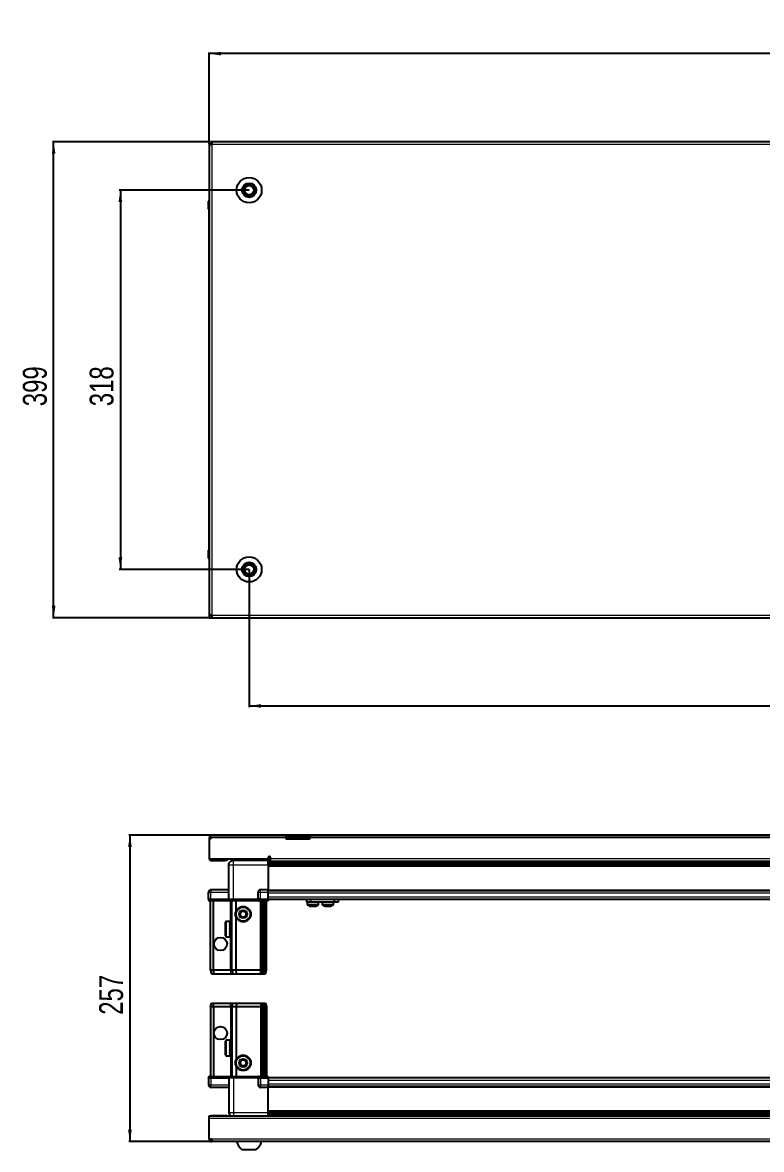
# Model space of a CAD drawing. Header units: millimetres. Extents: x 1415 to 4204, y 531 to 1485.
# Drawn here: x 1415 to 2035, y 531 to 1476 of the extents above; entities that cross this region are included whole.
import ezdxf

# ---------------------------------------------------------------- set-up
doc = ezdxf.new("R2010")
doc.units = ezdxf.units.MM
doc.layers.add('FORMAT', color=7, linetype='Continuous')
doc.styles.add('SLDTEXTSTYLE0', font='TXT', dxfattribs={"width": 0.75})
doc.dimstyles.new('SLDDIMSTYLE0', dxfattribs={"dimtxt": 20, "dimasz": 10, "dimexe": 0, "dimexo": 0.0625, "dimgap": 5, "dimtad": 2, "dimdec": 1, "dimrnd": 1e-09, "dimzin": 12, "dimdsep": 46, "dimtxsty": 'SLDTEXTSTYLE0', "dimsah": 1, "dimcen": 0.09, "dimadec": 0, "dimazin": 3, "dimtfac": 1, "dimtofl": 0, "dimtmove": 0, "dimatfit": 3, "dimfxl": 0, "dimfrac": 2, "dimtolj": 1, "dimtzin": 12, "dimarcsym": 0})

# ---------------------------------------------------------------- blocks, each defined once
blk = doc.blocks.new('_D')
at = {"layer": 'FORMAT'}
for p, q in [((1571.31, 1375.82), (1439.82, 1375.82)), ((1440.82, 976.82), (1440.82, 1375.82)), ((1571.31, 976.82), (1439.82, 976.82))]:
    blk.add_line(p, q, dxfattribs=at)
for points in [[(1440.82, 1375.82), (1439.28, 1365.82), (1442.36, 1365.82)], [(1440.82, 976.82), (1442.36, 986.82), (1439.28, 986.82)]]:
    blk.add_solid(points, dxfattribs=at)
at = {"layer": 'FORMAT', "insert": (1415.04, 1154.16), "char_height": 20, "attachment_point": 1, "rotation": 90, "style": 'SLDTEXTSTYLE0'}
blk.add_mtext('399', dxfattribs=at)
blk = doc.blocks.new('_D_1')
at = {"layer": 'FORMAT'}
for p, q in [((1571.32, 1375.83), (1571.32, 1450.82)), ((2570.32, 1449.82), (1571.32, 1449.82)), ((2570.32, 1375.83), (2570.32, 1450.82))]:
    blk.add_line(p, q, dxfattribs=at)
for points in [[(1571.32, 1449.82), (1581.32, 1448.28), (1581.32, 1451.36)], [(2570.32, 1449.82), (2560.32, 1451.36), (2560.32, 1448.28)]]:
    blk.add_solid(points, dxfattribs=at)
at = {"layer": 'FORMAT', "insert": (2048.65, 1475.6), "char_height": 20, "attachment_point": 1, "style": 'SLDTEXTSTYLE0'}
blk.add_mtext('999', dxfattribs=at)
blk = doc.blocks.new('_D_2')
at = {"layer": 'FORMAT'}
for p, q in [((1604.82, 1017.31), (1604.82, 901.82)), ((2536.82, 1017.31), (2536.82, 901.82)), ((1604.82, 902.82), (2536.82, 902.82))]:
    blk.add_line(p, q, dxfattribs=at)
for points in [[(1604.82, 902.82), (1614.82, 901.28), (1614.82, 904.36)], [(2536.82, 902.82), (2526.82, 904.36), (2526.82, 901.28)]]:
    blk.add_solid(points, dxfattribs=at)
at = {"layer": 'FORMAT', "insert": (2048.65, 928.6), "char_height": 20, "attachment_point": 1, "style": 'SLDTEXTSTYLE0'}
blk.add_mtext('932', dxfattribs=at)
blk = doc.blocks.new('_D_4')
at = {"layer": 'FORMAT'}
for p, q in [((1604.81, 1335.32), (1495.82, 1335.32)), ((1496.82, 1335.32), (1496.82, 1017.32)), ((1604.81, 1017.32), (1495.82, 1017.32))]:
    blk.add_line(p, q, dxfattribs=at)
for points in [[(1496.82, 1335.32), (1495.28, 1325.32), (1498.36, 1325.32)], [(1496.82, 1017.32), (1498.36, 1027.32), (1495.28, 1027.32)]]:
    blk.add_solid(points, dxfattribs=at)
at = {"layer": 'FORMAT', "insert": (1471.04, 1154.16), "char_height": 20, "attachment_point": 1, "rotation": 90, "style": 'SLDTEXTSTYLE0'}
blk.add_mtext('318', dxfattribs=at)
blk = doc.blocks.new('_D_8')
at = {"layer": 'FORMAT'}
for p, q in [((2065.02, 794.51), (1503.82, 794.51)), ((1504.82, 794.51), (1504.82, 537.51)), ((1573.41, 537.51), (1503.82, 537.51))]:
    blk.add_line(p, q, dxfattribs=at)
for points in [[(1504.82, 794.51), (1503.28, 784.51), (1506.36, 784.51)], [(1504.82, 537.51), (1506.36, 547.51), (1503.28, 547.51)]]:
    blk.add_solid(points, dxfattribs=at)
at = {"layer": 'FORMAT', "insert": (1479.04, 643.85), "char_height": 20, "attachment_point": 1, "rotation": 90, "style": 'SLDTEXTSTYLE0'}
blk.add_mtext('257', dxfattribs=at)

msp = doc.modelspace()

# ---------------------------------------------------------------- linework, layer by layer
at = {"color": 7, "linetype": 'Continuous', "lineweight": 25}
for p, q in [((1573.42, 1375.82), (1571.32, 1375.82)), ((1571.32, 1374.32), (1571.32, 1375.82)), ((1571.32, 1374.32), (1573.42, 1374.32)), ((1571.32, 1374.32), (1571.32, 1373.72)), ((1571.32, 1373.72), (1571.32, 978.92)), ((1571.32, 1373.72), (1573.42, 1373.72)), ((2568.22, 1375.82), (1573.42, 1375.82)), ((1573.42, 1375.82), (1573.42, 1373.72)), ((1570.82, 1325.82), (1570.82, 1319.32)), ((1570.82, 1319.32), (1570.82, 1325.82)), ((1570.82, 1319.32), (1570.82, 1319.32)), ((1571.32, 1319.32), (1570.82, 1319.32)), ((1570.97, 1319.32), (1570.97, 1033.32)), ((1570.82, 1033.32), (1570.82, 1033.32)), ((1570.82, 1026.82), (1570.82, 1033.32)), ((1570.82, 1033.32), (1570.82, 1033.32)), ((1570.82, 1033.32), (1570.82, 1026.82)), ((1571.32, 1033.32), (1570.82, 1033.32)), ((1571.32, 1025.5), (1571.32, 1025.5)), ((1573.42, 978.92), (1571.32, 978.92)), ((1571.32, 978.92), (1571.32, 978.32)), ((1573.42, 978.32), (1571.32, 978.32)), ((1571.32, 978.32), (1571.32, 976.82)), ((1571.32, 976.82), (1573.42, 976.82)), ((1573.42, 978.92), (1573.42, 976.82)), ((1573.42, 976.82), (2568.22, 976.82)), ((1572.92, 794.21), (1635.82, 794.21)), ((1635.82, 792.11), (1635.82, 794.21)), ((1635.82, 794.21), (1645.82, 794.21)), ((1645.82, 794.21), (1655.82, 794.21)), ((1655.82, 794.21), (2485.82, 794.21)), ((1655.82, 794.21), (1655.82, 792.11)), ((1572.32, 792.11), (1571.32, 792.11)), ((1571.32, 792.11), (1571.32, 791.21)), ((1572.32, 791.21), (1571.32, 791.21)), ((1571.32, 791.21), (1571.32, 774.71)), ((1572.32, 792.11), (1572.32, 791.21)), ((1645.82, 792.71), (1635.82, 792.71)), ((1635.82, 791.21), (1635.82, 792.11)), ((1655.82, 791.21), (1635.82, 791.21)), ((1655.82, 792.71), (1645.82, 792.71)), ((1655.82, 791.21), (1655.82, 792.11)), ((1620.82, 774.71), (1620.82, 775.56)), ((1622.82, 775.56), (1622.82, 774.81)), ((1571.32, 774.71), (1620.82, 774.71)), ((1573.42, 773.21), (1584.32, 773.21)), ((1586.32, 773.21), (1584.32, 773.21)), ((1586.32, 774.71), (1586.32, 773.21)), ((1587.82, 740.71), (1587.82, 769.71)), ((1591.57, 774.71), (1591.57, 773.21)), ((1620.82, 773.21), (1591.82, 773.21)), ((1618.07, 773.21), (1618.07, 774.71)), ((1620.82, 774.71), (1620.82, 773.21)), ((1620.82, 772.56), (1644.7, 772.56)), ((2520.82, 770.77), (1620.82, 770.77)), ((2520.82, 770.74), (1620.82, 770.74)), ((1620.82, 769.71), (1620.82, 748.71)), ((1622.82, 772.71), (1622.82, 774.81)), ((1622.82, 772.71), (2058.32, 772.71)), ((1639.32, 772.71), (1639.32, 772.56)), ((1639.48, 772.71), (1639.48, 772.56)), ((1639.69, 772.71), (1639.69, 772.56)), ((1640.24, 772.71), (1640.24, 772.56)), ((1640.65, 772.71), (1640.65, 772.56)), ((1641.54, 772.71), (1641.54, 772.56)), ((1642.13, 772.71), (1642.13, 772.56)), ((1643.26, 772.71), (1643.26, 772.56)), ((1643.96, 772.71), (1643.96, 772.56)), ((1644.7, 772.56), (1645.24, 772.56)), ((1645.24, 772.71), (1645.24, 772.56)), ((1645.24, 772.56), (1645.24, 772.56)), ((1645.24, 772.56), (1645.97, 772.56)), ((1645.43, 772.71), (1645.43, 772.56)), ((1645.93, 772.71), (1645.93, 772.56)), ((1645.97, 772.56), (1645.98, 772.56)), ((1645.98, 772.71), (1645.98, 772.56)), ((1645.98, 772.56), (1646.94, 772.56)), ((1646.94, 772.56), (2494.7, 772.56)), ((1647.27, 772.71), (1647.27, 772.56)), ((1647.28, 772.71), (1647.28, 772.56)), ((1647.98, 772.71), (1647.98, 772.56)), ((1649.15, 772.71), (1649.15, 772.56)), ((1649.77, 772.71), (1649.77, 772.56)), ((1650.71, 772.71), (1650.71, 772.56)), ((1651.17, 772.71), (1651.17, 772.56)), ((1651.8, 772.71), (1651.8, 772.56)), ((1652.05, 772.71), (1652.05, 772.56)), ((1652.29, 772.71), (1652.29, 772.56)), ((1652.32, 772.71), (1652.32, 772.56)), ((1570.82, 740.71), (1570.82, 746.71)), ((1587.82, 748.71), (1572.82, 748.71)), ((1612.32, 740.71), (1612.32, 746.71)), ((1620.82, 748.71), (1614.32, 748.71)), ((1620.82, 746.71), (1620.82, 748.71)), ((1620.82, 748.06), (2520.82, 748.06)), ((1620.82, 740.71), (1620.82, 746.71)), ((1570.82, 740.71), (1570.82, 740.38)), ((1572.82, 740.71), (1570.82, 740.71)), ((1570.82, 740.71), (1570.82, 740.38)), ((1570.82, 740.71), (1570.82, 740.71)), ((1570.82, 740.38), (1571.32, 739.51)), ((1570.82, 740.38), (1571.32, 739.51)), ((1571.32, 739.51), (1572.82, 739.51)), ((1572.32, 681.21), (1572.32, 739.51)), ((1572.82, 740.71), (1587.62, 740.71)), ((1587.62, 739.51), (1572.82, 739.51)), ((1574.82, 681.21), (1574.82, 739.51)), ((1587.62, 740.71), (1587.82, 740.71)), ((1587.82, 739.51), (1587.62, 739.51)), ((1587.82, 740.71), (1587.82, 739.51)), ((1587.82, 740.71), (1591.82, 740.71)), ((1591.82, 739.51), (1587.82, 739.51)), ((1590.32, 681.21), (1590.32, 739.51)), ((1591.82, 740.71), (1612.12, 740.71)), ((1612.12, 739.51), (1591.82, 739.51)), ((1593.82, 730.71), (1593.82, 739.51)), ((1612.12, 740.71), (1612.32, 740.71)), ((1612.32, 739.51), (1612.12, 739.51)), ((1612.32, 740.71), (1612.32, 739.51)), ((1614.32, 740.71), (1612.32, 740.71)), ((1612.32, 740.71), (1614.32, 740.71)), ((1612.32, 739.51), (1613, 739.51)), ((1620.82, 739.51), (1613, 739.51)), ((1614.32, 740.71), (1620.82, 740.71)), ((1614.32, 740.38), (1620.82, 740.38)), ((1615.32, 681.21), (1615.32, 739.51)), ((1616.32, 681.21), (1616.32, 739.51)), ((1617.82, 681.21), (1617.82, 739.51)), ((1619.32, 681.21), (1619.32, 739.51)), ((1620.82, 740.86), (2520.82, 740.86)), ((1620.82, 740.71), (1620.82, 740.38)), ((1620.82, 740.38), (1620.82, 739.51)), ((1653.27, 738.36), (1653.27, 740.86)), ((1656.27, 738.36), (1653.27, 738.36)), ((1653.62, 738.36), (1653.62, 736.46)), ((1656.27, 740.86), (1656.27, 738.36)), ((1676.47, 738.36), (1656.27, 738.36)), ((1663.12, 736.46), (1663.12, 738.36)), ((1666.07, 738.36), (1666.07, 736.46)), ((1666.12, 738.36), (1666.12, 736.46)), ((1675.62, 736.46), (1675.62, 738.36)), ((1676.47, 738.36), (1676.47, 740.86)), ((1679.47, 738.36), (1676.47, 738.36)), ((1679.47, 740.86), (1679.47, 738.36)), ((1585.12, 710.01), (1585.12, 721.41)), ((1588.82, 722.21), (1585.92, 722.21)), ((1588.32, 722.12), (1588.82, 722.12)), ((1588.32, 722.12), (1588.32, 721.95)), ((1588.32, 721.95), (1588.82, 721.95)), ((1588.32, 721.47), (1588.82, 721.47)), ((1588.32, 721.47), (1588.32, 721.09)), ((1588.32, 721.09), (1588.82, 721.09)), ((1588.32, 720.25), (1588.82, 720.25)), ((1588.32, 720.25), (1588.32, 719.69)), ((1588.32, 719.69), (1588.82, 719.69)), ((1588.32, 718.59), (1588.82, 718.59)), ((1588.32, 718.59), (1588.32, 717.91)), ((1588.82, 722.12), (1588.82, 722.21)), ((1588.82, 721.95), (1588.82, 722.12)), ((1588.82, 721.47), (1588.82, 721.95)), ((1588.82, 721.09), (1588.82, 721.47)), ((1588.82, 720.25), (1588.82, 721.09)), ((1588.82, 719.69), (1588.82, 720.25)), ((1588.92, 720.11), (1588.82, 720.11)), ((1588.82, 718.59), (1588.82, 719.69)), ((1588.82, 717.91), (1588.82, 718.59)), ((1588.92, 718.6), (1588.92, 720.11)), ((1588.92, 711.31), (1588.92, 718.6)), ((1590.32, 719.71), (1589.32, 719.71)), ((1593.82, 681.21), (1593.82, 725.71)), ((1585.92, 709.21), (1588.82, 709.21)), ((1588.32, 717.91), (1588.82, 717.91)), ((1588.32, 716.65), (1588.82, 716.65)), ((1588.32, 716.65), (1588.32, 715.91)), ((1588.32, 716.35), (1588.82, 716.35)), ((1588.32, 715.91), (1588.82, 715.91)), ((1588.32, 714.61), (1588.82, 714.61)), ((1588.32, 714.61), (1588.32, 713.89)), ((1588.32, 714.48), (1588.82, 714.48)), ((1588.32, 713.89), (1588.82, 713.89)), ((1588.32, 712.69), (1588.82, 712.69)), ((1588.32, 712.69), (1588.32, 712.06)), ((1588.32, 712.06), (1588.82, 712.06)), ((1588.32, 711.06), (1588.82, 711.06)), ((1588.32, 711.06), (1588.32, 710.57)), ((1588.32, 710.57), (1588.82, 710.57)), ((1588.32, 709.88), (1588.82, 709.88)), ((1588.32, 709.88), (1588.32, 709.6)), ((1588.32, 709.6), (1588.82, 709.6)), ((1588.32, 709.28), (1588.82, 709.28)), ((1588.32, 709.28), (1588.32, 709.22)), ((1588.32, 709.22), (1588.82, 709.22)), ((1588.82, 716.65), (1588.82, 717.91)), ((1588.82, 716.35), (1588.82, 716.65)), ((1588.82, 714.61), (1588.82, 715.91)), ((1588.82, 713.89), (1588.82, 714.48)), ((1588.82, 712.69), (1588.82, 713.89)), ((1588.82, 712.06), (1588.82, 712.69)), ((1588.82, 711.06), (1588.82, 712.06)), ((1588.82, 711.31), (1588.92, 711.31)), ((1588.82, 710.57), (1588.82, 711.06)), ((1588.82, 709.88), (1588.82, 710.57)), ((1588.82, 709.6), (1588.82, 709.88)), ((1588.82, 709.28), (1588.82, 709.6)), ((1588.82, 709.22), (1588.82, 709.28)), ((1588.82, 709.21), (1588.82, 709.22)), ((1589.32, 711.71), (1590.32, 711.71)), ((1572.32, 681.21), (1573.12, 678.21)), ((1574.82, 681.21), (1572.32, 681.21)), ((1574.82, 681.21), (1574.97, 678.21)), ((1589.32, 681.21), (1574.82, 681.21)), ((1590.32, 681.21), (1589.32, 681.21)), ((1593.82, 681.21), (1590.32, 681.21)), ((1590.32, 681.21), (1591.12, 678.21)), ((1614.32, 681.21), (1593.82, 681.21)), ((1594.15, 678.21), (1593.82, 681.21)), ((1615.32, 681.21), (1614.32, 681.21)), ((1616.32, 681.21), (1615.32, 681.21)), ((1616.12, 678.21), (1615.32, 681.21)), ((1617.82, 681.21), (1616.32, 681.21)), ((1616.86, 678.21), (1616.32, 681.21)), ((1617.36, 678.21), (1617.82, 681.21)), ((1619.32, 681.21), (1617.82, 681.21)), ((1618.52, 678.21), (1619.32, 681.21)), ((1573.12, 678.21), (1574.97, 678.21)), ((1574.97, 678.21), (1589.32, 678.21)), ((1589.32, 678.21), (1591.12, 678.21)), ((1591.12, 678.21), (1594.15, 678.21)), ((1594.15, 678.21), (1614.32, 678.21)), ((1614.32, 678.21), (1616.12, 678.21)), ((1616.12, 678.21), (1616.86, 678.21)), ((1616.86, 678.21), (1617.36, 678.21)), ((1617.36, 678.21), (1618.52, 678.21)), ((1572.32, 650.51), (1573.12, 653.51)), ((1573.12, 653.51), (1574.97, 653.51)), ((1574.82, 650.51), (1574.97, 653.51)), ((1574.97, 653.51), (1589.32, 653.51)), ((1589.32, 653.51), (1591.12, 653.51)), ((1590.32, 650.51), (1591.12, 653.51)), ((1591.12, 653.51), (1594.15, 653.51)), ((1594.15, 653.51), (1593.82, 650.51)), ((1594.15, 653.51), (1614.32, 653.51)), ((1614.32, 653.51), (1616.12, 653.51)), ((1616.12, 653.51), (1615.32, 650.51)), ((1616.12, 653.51), (1616.86, 653.51)), ((1616.86, 653.51), (1616.32, 650.51)), ((1616.86, 653.51), (1617.36, 653.51)), ((1617.36, 653.51), (1618.52, 653.51)), ((1617.36, 653.51), (1617.82, 650.51)), ((1618.52, 653.51), (1619.32, 650.51)), ((1572.32, 650.51), (1572.32, 592.21)), ((1574.82, 650.51), (1572.32, 650.51)), ((1589.32, 650.51), (1574.82, 650.51)), ((1574.82, 650.51), (1574.82, 592.21)), ((1590.32, 650.51), (1589.32, 650.51)), ((1593.82, 650.51), (1590.32, 650.51)), ((1590.32, 650.51), (1590.32, 592.21)), ((1593.82, 650.51), (1593.82, 606.01)), ((1614.32, 650.51), (1593.82, 650.51)), ((1615.32, 650.51), (1614.32, 650.51)), ((1616.32, 650.51), (1615.32, 650.51)), ((1615.32, 650.51), (1615.32, 592.21)), ((1617.82, 650.51), (1616.32, 650.51)), ((1616.32, 650.51), (1616.32, 592.21)), ((1619.32, 650.51), (1617.82, 650.51)), ((1617.82, 650.51), (1617.82, 592.21)), ((1619.32, 650.51), (1619.32, 592.21)), ((1585.12, 610.31), (1585.12, 621.71)), ((1588.32, 622.51), (1585.92, 622.51)), ((1588.32, 622.51), (1588.32, 622.51)), ((1588.32, 622.51), (1588.82, 622.51)), ((1588.32, 622.32), (1588.82, 622.32)), ((1588.32, 622.32), (1588.32, 622.1)), ((1588.32, 622.1), (1588.82, 622.1)), ((1588.32, 621.53), (1588.82, 621.53)), ((1588.32, 621.53), (1588.32, 621.1)), ((1588.32, 621.1), (1588.82, 621.1)), ((1588.32, 620.19), (1588.82, 620.19)), ((1588.32, 620.19), (1588.32, 619.6)), ((1588.32, 619.6), (1588.82, 619.6)), ((1588.32, 618.45), (1588.82, 618.45)), ((1588.32, 618.45), (1588.32, 617.75)), ((1588.32, 617.75), (1588.82, 617.75)), ((1588.32, 616.47), (1588.82, 616.47)), ((1588.32, 616.47), (1588.32, 615.73)), ((1588.32, 616.32), (1588.82, 616.32)), ((1588.32, 615.82), (1588.82, 615.82)), ((1588.32, 615.73), (1588.82, 615.73)), ((1588.32, 614.44), (1588.82, 614.44)), ((1588.32, 614.44), (1588.32, 613.74)), ((1588.82, 622.32), (1588.82, 622.51)), ((1588.82, 622.1), (1588.82, 622.32)), ((1588.82, 621.53), (1588.82, 622.1)), ((1588.82, 621.1), (1588.82, 621.53)), ((1588.82, 620.19), (1588.82, 621.1)), ((1588.92, 620.41), (1588.82, 620.41)), ((1588.82, 619.6), (1588.82, 620.19)), ((1588.82, 618.45), (1588.82, 619.6)), ((1588.82, 617.75), (1588.82, 618.45)), ((1588.82, 616.47), (1588.82, 617.75)), ((1588.82, 616.32), (1588.82, 616.47)), ((1588.82, 615.73), (1588.82, 615.82)), ((1588.82, 614.44), (1588.82, 615.73)), ((1588.82, 613.74), (1588.82, 614.44)), ((1588.92, 611.61), (1588.92, 620.41)), ((1590.32, 620.01), (1589.32, 620.01)), ((1585.92, 609.51), (1588.32, 609.51)), ((1588.32, 613.74), (1588.82, 613.74)), ((1588.32, 612.57), (1588.82, 612.57)), ((1588.32, 612.57), (1588.32, 611.97)), ((1588.32, 611.97), (1588.82, 611.97)), ((1588.32, 611.03), (1588.82, 611.03)), ((1588.32, 611.03), (1588.32, 610.59)), ((1588.32, 610.59), (1588.82, 610.59)), ((1588.32, 609.99), (1588.82, 609.99)), ((1588.32, 609.99), (1588.32, 609.75)), ((1588.32, 609.75), (1588.82, 609.75)), ((1588.32, 609.53), (1588.82, 609.53)), ((1588.32, 609.53), (1588.32, 609.51)), ((1588.32, 609.52), (1588.82, 609.52)), ((1588.82, 612.57), (1588.82, 613.74)), ((1588.82, 611.97), (1588.82, 612.57)), ((1588.82, 611.03), (1588.82, 611.97)), ((1588.82, 611.61), (1588.92, 611.61)), ((1588.82, 610.59), (1588.82, 611.03)), ((1588.82, 609.99), (1588.82, 610.59)), ((1588.82, 609.75), (1588.82, 609.99)), ((1588.82, 609.53), (1588.82, 609.75)), ((1588.82, 609.52), (1588.82, 609.53)), ((1589.32, 612.01), (1590.32, 612.01)), ((1593.82, 601.01), (1593.82, 592.21)), ((1571.32, 592.21), (1570.82, 591.35)), ((1570.82, 591.01), (1570.82, 591.35)), ((1570.82, 591.01), (1572.82, 591.01)), ((1570.82, 591.01), (1570.82, 585.01)), ((1572.82, 592.21), (1571.32, 592.21)), ((1572.82, 592.21), (1587.62, 592.21)), ((1587.62, 591.01), (1572.82, 591.01)), ((1572.82, 591.01), (1587.62, 591.01)), ((1587.62, 592.21), (1587.82, 592.21)), ((1587.82, 591.01), (1587.62, 591.01)), ((1587.82, 591.01), (1587.82, 592.21)), ((1587.82, 592.21), (1591.82, 592.21)), ((1591.82, 591.01), (1587.82, 591.01)), ((1587.82, 591.01), (1587.82, 562.01)), ((1591.82, 592.21), (1612.12, 592.21)), ((1612.12, 591.01), (1591.82, 591.01)), ((1612.12, 592.21), (1612.32, 592.21)), ((1612.32, 591.01), (1612.12, 591.01)), ((1612.32, 591.01), (1612.32, 592.21)), ((1613, 592.21), (1612.32, 592.21)), ((1612.32, 591.01), (1614.32, 591.01)), ((1612.32, 591.01), (1612.32, 585.01)), ((1613, 592.21), (1620.82, 592.21)), ((1620.82, 591.35), (1614.32, 591.35)), ((1620.82, 591.01), (1614.32, 591.01)), ((1614.32, 591.01), (1620.82, 591.01)), ((1620.82, 592.21), (1620.82, 591.35)), ((1620.82, 591.35), (1620.82, 591.35)), ((1620.82, 591.01), (1620.82, 591.35)), ((1620.82, 591.01), (1620.82, 591.01)), ((1620.82, 591.01), (1620.82, 585.01)), ((2520.82, 590.86), (1620.82, 590.86)), ((1587.82, 583.01), (1572.82, 583.01)), ((1620.82, 583.01), (1614.32, 583.01)), ((1620.82, 585.01), (1620.82, 583.01)), ((2520.82, 583.66), (1620.82, 583.66)), ((1620.82, 562.01), (1620.82, 583.01)), ((1571.32, 559.01), (2570.32, 559.01)), ((1571.32, 556.91), (1571.32, 559.01)), ((1586.32, 559.11), (1573.42, 559.11)), ((1586.32, 559.11), (1586.32, 559.01)), ((1620.67, 559.01), (1620.67, 562.01)), ((1620.82, 560.99), (2520.82, 560.99)), ((1620.82, 560.96), (2520.82, 560.96)), ((1644.7, 559.16), (1620.82, 559.16)), ((1639.32, 559.01), (1639.32, 559.16)), ((1639.36, 559.01), (1639.36, 559.16)), ((1639.63, 559.01), (1639.63, 559.16)), ((1639.89, 559.01), (1639.89, 559.16)), ((1640.54, 559.01), (1640.54, 559.16)), ((1641.01, 559.01), (1641.01, 559.16)), ((1641.97, 559.01), (1641.97, 559.16)), ((1642.59, 559.01), (1642.59, 559.16)), ((1643.78, 559.01), (1643.78, 559.16)), ((1644.44, 559.01), (1644.44, 559.16)), ((1644.49, 559.01), (1644.49, 559.16)), ((1645.79, 559.16), (1644.7, 559.16)), ((1645.79, 559.01), (1645.79, 559.16)), ((1645.79, 559.16), (1645.79, 559.16)), ((1646.52, 559.16), (1645.79, 559.16)), ((1645.8, 559.01), (1645.8, 559.16)), ((1646.3, 559.01), (1646.3, 559.16)), ((1646.52, 559.01), (1646.52, 559.16)), ((1646.94, 559.16), (1646.52, 559.16)), ((1646.52, 559.16), (1646.52, 559.16)), ((2494.7, 559.16), (1646.94, 559.16)), ((1647.8, 559.01), (1647.8, 559.16)), ((1648.49, 559.01), (1648.49, 559.16)), ((1649.61, 559.01), (1649.61, 559.16)), ((1650.19, 559.01), (1650.19, 559.16)), ((1651.06, 559.01), (1651.06, 559.16)), ((1651.46, 559.01), (1651.46, 559.16)), ((1651.99, 559.01), (1651.99, 559.16)), ((1652.18, 559.01), (1652.18, 559.16)), ((1652.32, 559.01), (1652.32, 559.16)), ((1571.32, 539.61), (1571.32, 556.91)), ((1573.42, 539.61), (1571.32, 539.61)), ((1573.42, 539.61), (1573.42, 537.51)), ((2568.22, 537.51), (1573.42, 537.51)), ((1598.82, 530.91), (1610.82, 530.91))]:
    msp.add_line(p, q, dxfattribs=at)
at = {"color": 8, "linetype": 'Continuous', "lineweight": 18}
for p, q in [((1573.42, 1373.72), (1573.42, 978.92)), ((2568.22, 1373.72), (1573.42, 1373.72)), ((1571.32, 1325.82), (1570.82, 1325.82)), ((1571.32, 1026.82), (1570.82, 1026.82)), ((1573.42, 978.92), (2568.22, 978.92)), ((1645.82, 792.71), (1645.82, 794.21)), ((1635.82, 792.11), (1572.32, 792.11)), ((2485.82, 792.11), (1655.82, 792.11)), ((1573.42, 774.71), (1573.42, 773.21)), ((1584.32, 773.21), (1584.32, 774.71)), ((1591.82, 769.71), (1620.82, 769.71)), ((1591.82, 740.71), (1591.82, 769.71)), ((1620.82, 773.21), (1622.82, 773.21)), ((2520.82, 771.98), (1620.82, 771.98)), ((1620.82, 769.53), (2520.82, 769.53)), ((2520.82, 768.12), (1620.82, 768.12)), ((1622.82, 774.81), (2058.32, 774.81)), ((1570.82, 746.71), (1572.82, 746.71)), ((1572.82, 748.71), (1572.82, 746.71)), ((1572.82, 746.71), (1587.82, 746.71)), ((1572.82, 740.71), (1572.82, 746.71)), ((1612.32, 746.71), (1614.32, 746.71)), ((1614.32, 746.71), (1614.32, 748.71)), ((1614.32, 746.71), (1620.82, 746.71)), ((1614.32, 740.71), (1614.32, 746.71)), ((1620.82, 748.71), (2520.82, 748.71)), ((1572.82, 740.71), (1572.82, 739.51)), ((1587.62, 739.51), (1587.62, 740.71)), ((1589.32, 719.71), (1589.32, 739.51)), ((1591.82, 740.71), (1591.82, 739.51)), ((1612.12, 739.51), (1612.12, 740.71)), ((1614.32, 740.71), (1614.32, 740.38)), ((1614.32, 681.21), (1614.32, 739.51)), ((1620.82, 746.06), (2520.82, 746.06)), ((1620.82, 742.86), (2520.82, 742.86)), ((1663.12, 736.46), (1653.62, 736.46)), ((1662.93, 736.09), (1653.81, 736.09)), ((1666.12, 736.46), (1666.07, 736.46)), ((1675.62, 736.46), (1666.12, 736.46)), ((1666.31, 736.09), (1666.26, 736.09)), ((1675.43, 736.09), (1666.31, 736.09)), ((1585.92, 709.21), (1585.92, 722.21)), ((1589.32, 718.34), (1589.32, 719.71)), ((1589.32, 711.71), (1589.32, 718.34)), ((1589.32, 681.21), (1589.32, 711.71)), ((1589.32, 681.21), (1589.32, 678.21)), ((1614.32, 678.21), (1614.32, 681.21)), ((1589.32, 650.51), (1589.32, 653.51)), ((1614.32, 653.51), (1614.32, 650.51)), ((1589.32, 650.51), (1589.32, 620.01)), ((1614.32, 650.51), (1614.32, 592.21)), ((1585.92, 609.51), (1585.92, 622.51)), ((1589.32, 612.01), (1589.32, 620.01)), ((1589.32, 612.01), (1589.32, 592.21)), ((1572.82, 591.01), (1572.82, 592.21)), ((1572.82, 591.01), (1572.82, 585.01)), ((1587.62, 591.01), (1587.62, 592.21)), ((1591.82, 591.01), (1591.82, 592.21)), ((1591.82, 591.01), (1591.82, 562.01)), ((1612.12, 591.01), (1612.12, 592.21)), ((1614.32, 591.01), (1614.32, 591.35)), ((1614.32, 591.01), (1614.32, 585.01)), ((1620.82, 591.01), (1620.82, 591.35)), ((2520.82, 588.86), (1620.82, 588.86)), ((1570.82, 585.01), (1572.82, 585.01)), ((1572.82, 585.01), (1587.82, 585.01)), ((1572.82, 583.01), (1572.82, 585.01)), ((1612.32, 585.01), (1614.32, 585.01)), ((1614.32, 585.01), (1620.82, 585.01)), ((1614.32, 585.01), (1614.32, 583.01)), ((2520.82, 585.66), (1620.82, 585.66)), ((2520.82, 583.01), (1620.82, 583.01)), ((1573.42, 559.01), (1573.42, 559.11)), ((1591.82, 562.01), (1620.82, 562.01)), ((1620.82, 563.61), (2520.82, 563.61)), ((2520.82, 562.2), (1620.82, 562.2)), ((1620.82, 559.75), (2520.82, 559.75)), ((2570.32, 556.91), (1571.32, 556.91)), ((2568.22, 539.61), (1573.42, 539.61))]:
    msp.add_line(p, q, dxfattribs=at)
at = {"color": 7, "linetype": 'Continuous', "lineweight": 25, "flags": 128}
msp.add_lwpolyline([(1573.42, 559.11), (1573.01, 559.07), (1572.78, 559.01)], dxfattribs=at)
at = {"color": 7, "linetype": 'Continuous', "lineweight": 25}
for centre, radius in [((1604.82, 1335.32), 10.5), ((1604.82, 1335.32), 6), ((1604.82, 1335.32), 3.9), ((1604.82, 1017.32), 10.5), ((1604.82, 1017.32), 6), ((1604.82, 1017.32), 3.9), ((1599.82, 728.21), 6.5), ((1599.82, 728.21), 3.46), ((1580.82, 703.21), 5.5), ((1580.82, 628.51), 5.5), ((1599.82, 603.51), 6.5), ((1599.82, 603.51), 3.46)]:
    msp.add_circle(centre, radius, dxfattribs=at)
at = {"color": 8, "linetype": 'Continuous', "lineweight": 18}
for centre in [(1599.82, 728.21), (1599.82, 603.51)]:
    msp.add_circle(centre, 5.7, dxfattribs=at)
at = {"color": 7, "linetype": 'Continuous', "lineweight": 25}
for centre, radius, start, end in [((1604.82, 1335.32), 4.62, 120, 180), ((1604.82, 1335.32), 4.62, 180, 240), ((1604.82, 1335.32), 4.62, 60, 120), ((1604.82, 1335.32), 4.62, 0, 60), ((1604.82, 1335.32), 4.62, 300, 0), ((1572.82, 1325.82), 2, 138.57492, 180), ((1572.82, 1325.82), 2, 138.59038, 180), ((1604.82, 1335.32), 4.62, 240, 300), ((1572.82, 1026.82), 2, 180, 221.39416), ((1604.82, 1017.32), 4.62, 120, 180), ((1604.82, 1017.32), 4.62, 60, 120), ((1604.82, 1017.32), 4.62, 0, 60), ((1604.82, 1017.32), 4.62, 180, 240), ((1604.82, 1017.32), 4.62, 240, 300), ((1604.82, 1017.32), 4.62, 300, 0), ((1621.82, 775.56), 1, 0, 180), ((1573.42, 775.31), 2.1, 196.60155, 270), ((1572.82, 746.71), 2, 90, 180), ((1614.32, 746.71), 2, 90, 180), ((1599.82, 728.21), 2.5, 134.92207, 194.92207), ((1599.82, 728.21), 2.5, 74.92207, 134.92207), ((1599.82, 728.21), 2.5, 14.92207, 74.92207), ((1599.82, 728.21), 2.5, 314.92207, 14.92207), ((1654.07, 736.46), 0.45, 180, 235.28209), ((1658.37, 742.66), 8, 235.28209, 258.9392), ((1658.37, 742.66), 8, 281.00757, 304.71791), ((1662.67, 736.46), 0.45, 304.71791, 0), ((1666.52, 736.46), 0.45, 180, 235.28209), ((1666.57, 736.46), 0.45, 180, 235.28209), ((1670.82, 742.66), 8, 235.28209, 255.8287), ((1670.87, 742.66), 8, 235.28209, 259.06255), ((1670.87, 742.66), 8, 280.87532, 304.71791), ((1675.17, 736.46), 0.45, 304.71791, 0), ((1585.92, 721.41), 0.8, 90, 180), ((1589.32, 720.11), 0.4, 180, 270), ((1599.82, 728.21), 2.5, 194.92207, 254.92207), ((1599.82, 728.21), 2.5, 254.92207, 314.92207), ((1585.92, 710.01), 0.8, 180, 270), ((1589.32, 711.31), 0.4, 90, 180), ((1585.92, 621.71), 0.8, 90, 180), ((1589.32, 620.41), 0.4, 180, 270), ((1585.92, 610.31), 0.8, 180, 270), ((1589.32, 611.61), 0.4, 90, 180), ((1599.82, 603.51), 2.5, 147.37605, 207.37605), ((1599.82, 603.51), 2.5, 87.37605, 147.37605), ((1599.82, 603.51), 2.5, 27.37605, 87.37605), ((1599.82, 603.51), 2.5, 207.37605, 267.37605), ((1599.82, 603.51), 2.5, 267.37605, 327.37605), ((1599.82, 603.51), 2.5, 327.37605, 27.37605), ((1572.82, 585.01), 2, 180, 270), ((1614.32, 585.01), 2, 180, 270), ((1573.42, 539.61), 2.1, 180, 270), ((1573.42, 539.61), 0.6, 180, 270), ((1605.84, 540.54), 11.91, 194.70035, 233.8734), ((1603.8, 540.54), 11.91, 306.1266, 345.29965)]:
    msp.add_arc(centre, radius, start, end, dxfattribs=at)
for centre, start_param, end_param in [((1614.32, 736.92), 0, 0.722734), ((1614.32, 594.81), 2.418858, 3.141593)]:
    msp.add_ellipse(centre, major_axis=(0, 3.46), ratio=0.57735, start_param=start_param, end_param=end_param, dxfattribs=at)
for points, knots in [([(1600.2, 1335.32), (1600.53, 1335.9), (1601.1, 1336.88), (1601.92, 1338.3), (1602.33, 1339.01), (1602.51, 1339.32)], [0, 0, 0, 0, 0.439131, 0.751378, 1, 1, 1, 1]), ([(1602.51, 1331.32), (1602.18, 1331.9), (1601.61, 1332.88), (1600.79, 1334.3), (1600.38, 1335.01), (1600.2, 1335.32)], [0, 0, 0, 0, 0.439131, 0.751378, 1, 1, 1, 1]), ([(1602.51, 1339.32), (1602.71, 1339.32), (1603.42, 1339.32), (1604.72, 1339.32), (1606.11, 1339.32), (1606.86, 1339.32), (1607.13, 1339.32)], [0, 0, 0, 0, 0.139329, 0.48527, 0.816356, 1, 1, 1, 1]), ([(1607.13, 1339.32), (1607.46, 1338.75), (1608.03, 1337.77), (1608.85, 1336.35), (1609.26, 1335.64), (1609.44, 1335.32)], [0, 0, 0, 0, 0.439131, 0.751378, 1, 1, 1, 1]), ([(1609.44, 1335.32), (1609.11, 1334.75), (1608.54, 1333.77), (1607.72, 1332.35), (1607.31, 1331.64), (1607.13, 1331.32)], [0, 0, 0, 0, 0.439131, 0.751378, 1, 1, 1, 1]), ([(1607.13, 1331.32), (1606.86, 1331.32), (1606.11, 1331.32), (1604.72, 1331.32), (1603.42, 1331.32), (1602.71, 1331.32), (1602.51, 1331.32)], [0, 0, 0, 0, 0.183644, 0.51473, 0.860671, 1, 1, 1, 1]), ([(1600.2, 1017.32), (1600.53, 1017.9), (1601.1, 1018.88), (1601.92, 1020.3), (1602.33, 1021.01), (1602.51, 1021.32)], [0, 0, 0, 0, 0.439131, 0.751378, 1, 1, 1, 1]), ([(1602.51, 1021.32), (1602.71, 1021.32), (1603.42, 1021.32), (1604.72, 1021.32), (1606.11, 1021.32), (1606.86, 1021.32), (1607.13, 1021.32)], [0, 0, 0, 0, 0.139329, 0.48527, 0.816356, 1, 1, 1, 1]), ([(1607.13, 1021.32), (1607.46, 1020.75), (1608.03, 1019.77), (1608.85, 1018.35), (1609.26, 1017.64), (1609.44, 1017.32)], [0, 0, 0, 0, 0.439131, 0.751378, 1, 1, 1, 1]), ([(1602.51, 1013.32), (1602.18, 1013.9), (1601.61, 1014.88), (1600.79, 1016.3), (1600.38, 1017.01), (1600.2, 1017.32)], [0, 0, 0, 0, 0.439131, 0.751378, 1, 1, 1, 1]), ([(1607.13, 1013.32), (1606.86, 1013.32), (1606.11, 1013.32), (1604.72, 1013.32), (1603.42, 1013.32), (1602.71, 1013.32), (1602.51, 1013.32)], [0, 0, 0, 0, 0.183644, 0.51473, 0.860671, 1, 1, 1, 1]), ([(1609.44, 1017.32), (1609.11, 1016.75), (1608.54, 1015.77), (1607.72, 1014.35), (1607.31, 1013.64), (1607.13, 1013.32)], [0, 0, 0, 0, 0.439131, 0.751378, 1, 1, 1, 1]), ([(1572.92, 794.12), (1572.84, 794.11), (1572.52, 794.06), (1572.03, 793.73), (1571.57, 793.19), (1571.35, 792.6), (1571.33, 792.24), (1571.32, 792.11)], [0, 0, 0, 0, 0.089262, 0.347509, 0.605751, 0.863994, 1, 1, 1, 1]), ([(1572.32, 792.11), (1572.37, 792.37), (1572.46, 792.86), (1572.59, 793.5), (1572.72, 793.97), (1572.83, 794.19), (1572.9, 794.21), (1572.92, 794.21)], [0, 0, 0, 0, 0.230255, 0.448522, 0.666786, 0.88505, 1, 1, 1, 1]), ([(1587.82, 769.71), (1587.87, 770.15), (1587.94, 770.83), (1588.38, 771.65), (1588.83, 772.21), (1589.39, 772.66), (1590.2, 773.09), (1590.88, 773.17), (1591.32, 773.21)], [0, 0, 0, 0, 0.239457, 0.368361, 0.5, 0.631639, 0.760543, 1, 1, 1, 1]), ([(1591.82, 773.21), (1591.75, 773.21), (1591.62, 773.21), (1591.46, 773.21), (1591.34, 773.21), (1591.33, 773.21), (1591.32, 773.21)], [0, 0, 0, 0, 0.249394, 0.500333, 0.750167, 1, 1, 1, 1]), ([(1620.82, 769.71), (1620.82, 770.11), (1620.82, 770.89), (1620.82, 771.94), (1620.82, 772.73), (1620.82, 773.15), (1620.82, 773.2), (1620.82, 773.21)], [0, 0, 0, 0, 0.2146939, 0.4293877, 0.6440816, 0.8587754, 1, 1, 1, 1]), ([(1597.03, 728.96), (1597.4, 729.33), (1598.08, 730.01), (1598.76, 730.69), (1599.08, 731)], [0, 0, 0, 0, 0.534686, 1, 1, 1, 1]), ([(1597.78, 726.18), (1597.69, 726.51), (1597.48, 727.3), (1597.22, 728.27), (1597.06, 728.84), (1597.03, 728.96)], [0, 0, 0, 0, 0.3629006, 0.8668753, 1, 1, 1, 1]), ([(1599.08, 731), (1599.57, 730.87), (1600.51, 730.62), (1601.43, 730.37), (1601.86, 730.25)], [0, 0, 0, 0, 0.534686, 1, 1, 1, 1]), ([(1601.86, 730.25), (1601.9, 730.13), (1602.05, 729.55), (1602.31, 728.59), (1602.52, 727.8), (1602.61, 727.46)], [0, 0, 0, 0, 0.133125, 0.637099, 1, 1, 1, 1]), ([(1656.87, 734.81), (1656.87, 734.81), (1656.87, 734.8), (1656.73, 734.84), (1656.55, 734.89), (1656.4, 734.94), (1656.33, 734.97), (1656.32, 734.98), (1656.32, 734.99), (1656.33, 734.99), (1656.35, 734.98), (1656.42, 734.97), (1656.71, 734.9), (1657.09, 734.83), (1657.51, 734.8), (1657.78, 734.82), (1657.94, 734.89), (1658.04, 734.96), (1658.11, 734.98), (1658.14, 734.99), (1658.16, 734.99), (1658.18, 734.99), (1658.22, 734.98), (1658.32, 734.95), (1658.48, 734.88), (1658.7, 734.82), (1659, 734.8), (1659.34, 734.82), (1659.65, 734.87), (1659.89, 734.92), (1660.01, 734.95), (1660.09, 734.97), (1660.14, 734.98), (1660.18, 734.98), (1660.2, 734.99), (1660.2, 734.99), (1660.2, 734.99)], [0, 0, 0, 0, 0.026098, 0.079837, 0.137205, 0.178357, 0.199039, 0.20334, 0.207689, 0.210723, 0.214544, 0.22148, 0.248602, 0.355777, 0.404897, 0.454423, 0.54605, 0.591404, 0.597119, 0.601325, 0.604382, 0.607444, 0.611991, 0.624229, 0.678519, 0.75975, 0.804305, 0.849026, 0.923625, 0.95136, 0.968708, 0.979996, 0.991142, 0.995473, 0.998845, 1, 1, 1, 1]), ([(1660.2, 734.99), (1660.21, 734.99), (1660.21, 734.99), (1660.22, 734.98), (1660.17, 734.94), (1660.03, 734.88), (1659.9, 734.82), (1659.84, 734.8), (1659.88, 734.81), (1659.9, 734.81)], [0, 0, 0, 0, 0.015183, 0.036536, 0.0957, 0.360142, 0.675239, 0.874535, 1, 1, 1, 1]), ([(1669.36, 734.81), (1669.36, 734.81), (1669.38, 734.81), (1669.24, 734.85), (1669.08, 734.92), (1668.96, 734.97), (1668.96, 734.98), (1668.96, 734.99), (1668.98, 734.99), (1669, 734.98), (1669.09, 734.96), (1669.43, 734.89), (1669.86, 734.81), (1670.29, 734.8), (1670.51, 734.83), (1670.68, 734.89), (1670.8, 734.94), (1670.88, 734.97), (1670.93, 734.98), (1670.95, 734.99), (1670.98, 734.99), (1671, 734.98), (1671.06, 734.97), (1671.19, 734.9), (1671.34, 734.83), (1671.65, 734.8), (1672.04, 734.82), (1672.42, 734.89), (1672.72, 734.96), (1672.83, 734.98), (1672.85, 734.99), (1672.86, 734.99), (1672.87, 734.99), (1672.87, 734.98), (1672.81, 734.95), (1672.63, 734.88), (1672.43, 734.82), (1672.39, 734.81), (1672.38, 734.81)], [0, 0, 0, 0, 0.028363, 0.080682, 0.138356, 0.167292, 0.170918, 0.173795, 0.176698, 0.18005, 0.186399, 0.213077, 0.319019, 0.35398, 0.399283, 0.447645, 0.482337, 0.499772, 0.503397, 0.507064, 0.509622, 0.512843, 0.51869, 0.541554, 0.631904, 0.673313, 0.715064, 0.792307, 0.830541, 0.835358, 0.838904, 0.841481, 0.844063, 0.847895, 0.858212, 0.90398, 0.972459, 1, 1, 1, 1]), ([(1600.56, 725.42), (1600.07, 725.56), (1599.13, 725.81), (1598.21, 726.06), (1597.78, 726.18)], [0, 0, 0, 0, 0.534686, 1, 1, 1, 1]), ([(1602.61, 727.46), (1602.24, 727.1), (1601.56, 726.42), (1600.88, 725.74), (1600.56, 725.42)], [0, 0, 0, 0, 0.534686, 1, 1, 1, 1]), ([(1596.94, 603.65), (1597.21, 604.08), (1597.73, 604.89), (1598.25, 605.7), (1598.49, 606.08)], [0, 0, 0, 0, 0.534686, 1, 1, 1, 1]), ([(1598.49, 606.08), (1599.01, 606.05), (1599.97, 606.01), (1600.93, 605.97), (1601.38, 605.94)], [0, 0, 0, 0, 0.534686, 1, 1, 1, 1]), ([(1601.38, 605.94), (1601.53, 605.64), (1601.91, 604.91), (1602.37, 604.02), (1602.65, 603.49), (1602.7, 603.38)], [0, 0, 0, 0, 0.362901, 0.866875, 1, 1, 1, 1]), ([(1598.26, 601.08), (1598.21, 601.19), (1597.93, 601.72), (1597.47, 602.61), (1597.09, 603.34), (1596.94, 603.65)], [0, 0, 0, 0, 0.133125, 0.637099, 1, 1, 1, 1]), ([(1601.15, 600.95), (1600.63, 600.97), (1599.67, 601.02), (1598.71, 601.06), (1598.26, 601.08)], [0, 0, 0, 0, 0.534686, 1, 1, 1, 1]), ([(1602.7, 603.38), (1602.43, 602.95), (1601.91, 602.13), (1601.39, 601.33), (1601.15, 600.95)], [0, 0, 0, 0, 0.534686, 1, 1, 1, 1]), ([(1587.82, 562.01), (1587.87, 561.57), (1587.94, 560.9), (1588.37, 560.08), (1588.83, 559.53), (1589.23, 559.17), (1589.5, 559.04), (1589.54, 559.01)], [0, 0, 0, 0, 0.3630185, 0.5584377, 0.7580039, 0.9575702, 1, 1, 1, 1]), ([(1620.82, 562.01), (1620.82, 561.62), (1620.82, 560.83), (1620.82, 559.81), (1620.82, 559.18), (1620.82, 559.02), (1620.82, 559.01)], [0, 0, 0, 0, 0.32552, 0.65104, 0.97656, 1, 1, 1, 1])]:
    msp.add_open_spline(points, degree=3, knots=knots, dxfattribs=at)
at = {"color": 8, "linetype": 'Continuous', "lineweight": 18}
for points in [[(1587.82, 769.71), (1587.88, 769.71), (1588, 769.71), (1588.93, 769.71), (1590.25, 769.71), (1591.3, 769.71), (1591.82, 769.71)], [(1587.82, 562.01), (1587.88, 562.01), (1588, 562.01), (1588.93, 562.01), (1590.25, 562.01), (1591.3, 562.01), (1591.82, 562.01)]]:
    msp.add_open_spline(points, degree=3, dxfattribs=at)
for points, knots in [([(1591.82, 769.71), (1591.82, 770.15), (1591.82, 770.83), (1591.82, 771.65), (1591.82, 772.21), (1591.82, 772.66), (1591.82, 773.09), (1591.82, 773.17), (1591.82, 773.21)], [0, 0, 0, 0, 0.239457, 0.368361, 0.5, 0.631639, 0.760543, 1, 1, 1, 1]), ([(1591.82, 562.01), (1591.82, 561.57), (1591.82, 560.9), (1591.82, 560.08), (1591.82, 559.53), (1591.82, 559.17), (1591.82, 559.04), (1591.82, 559.01)], [0, 0, 0, 0, 0.363018, 0.558438, 0.758004, 0.95757, 1, 1, 1, 1])]:
    msp.add_open_spline(points, degree=3, knots=knots, dxfattribs=at)

# ---------------------------------------------------------------- dimensions: what is measured, and where the dimension line sits
at = {"layer": 'FORMAT'}
dim = msp.add_linear_dim(base=(1571.32, 1449.82), p1=(2570.32, 1375.82), p2=(1571.32, 1375.82), dimstyle='SLDDIMSTYLE0', dxfattribs=at)
dim.commit()
dim.dimension.update_dxf_attribs({"geometry": '_D_1', "text_midpoint": (2070.82, 1449.82), "dimtype": 160})
for base, p1, p2, angle, picture, middle in [((1440.82, 1375.82), (1571.32, 976.82), (1571.32, 1375.82), 90, '_D', (1440.82, 1176.32)), ((1496.82, 1017.32), (1604.82, 1335.32), (1604.82, 1017.32), 90, '_D_4', (1496.82, 1176.32)), ((2536.82, 902.82), (1604.82, 1017.32), (2536.82, 1017.32), 0, '_D_2', (2070.82, 902.82)), ((1504.82, 537.51), (2065.03, 794.51), (1573.42, 537.51), 90, '_D_8', (1504.82, 666.01))]:
    dim = msp.add_linear_dim(base=base, p1=p1, p2=p2, angle=angle, dimstyle='SLDDIMSTYLE0', dxfattribs=at)
    dim.commit()
    dim.dimension.update_dxf_attribs({"geometry": picture, "text_midpoint": middle, "dimtype": 160})

doc.saveas('drawing.dxf')
